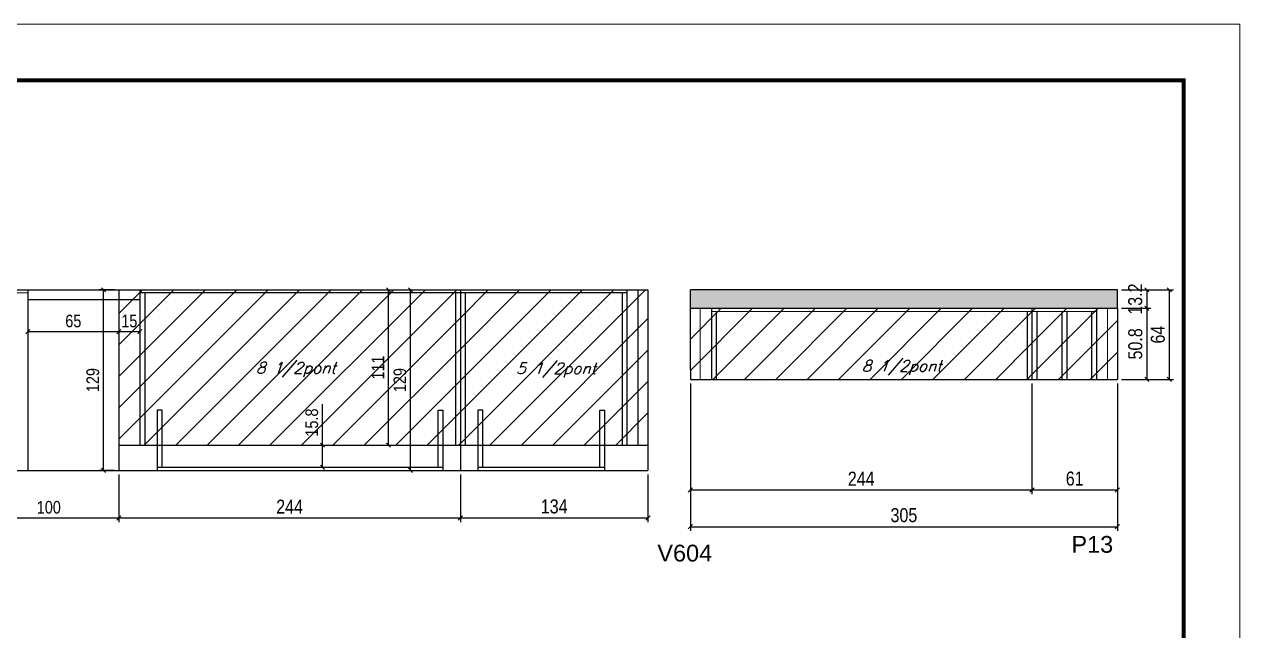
# Model space of a CAD drawing. Extents: x -20960 to -5926, y -2106 to 21915.
# Drawn here: x -6835 to -5967, y 11145 to 11578 of the extents above; entities that cross this region are included whole.
import ezdxf

# ---------------------------------------------------------------- set-up
doc = ezdxf.new("R2010")
doc.units = 0
doc.linetypes.add('DASHED', pattern=[0.75, 0.5, -0.25])
for name, color, linetype in [('5', 5, 'Continuous'), ('COTA', 241, 'Continuous'), ('Painéis', 200, 'Continuous'), ('Reaproveitamento', 251, 'Continuous'), ('SARR_2.2x7', 40, 'Continuous'), ('SARR_3.5x7', 81, 'Continuous'), ('texto', 7, 'Continuous')]:
    doc.layers.add(name, color=color, linetype=linetype)
for name, color, linetype, lineweight in [('Folhas', 255, 'Continuous', 9), ('Sarr 2.2x7', 40, 'Continuous', 9), ('SARRAFO DE PRESSAO', 251, 'DASHED', 9)]:
    doc.layers.add(name, color=color, linetype=linetype, lineweight=lineweight)
doc.styles.add('COTA TECNICA', font='techl___.ttf', dxfattribs={"height": 10})
doc.styles.add('COTA TECNICA-50', font='techl___.ttf', dxfattribs={"height": 9})
doc.styles.add('Romans', font='romans.shx')
doc.styles.get("Standard").update_dxf_attribs({"font": 'arial.ttf'})
doc.dimstyles.new('COTA PAINEL-50', dxfattribs={"dimtxt": 9, "dimasz": 3, "dimexe": 3, "dimexo": 3, "dimgap": 3, "dimtad": 1, "dimdec": 1, "dimzin": 12, "dimdsep": 46, "dimtxsty": 'COTA TECNICA-50', "dimblk1": 'OBLIQUE', "dimblk2": 'OBLIQUE', "dimsah": 1, "dimcen": 0.9, "dimclrd": 4, "dimclre": 4, "dimclrt": 240, "dimadec": 1, "dimazin": 3, "dimtfac": 1, "dimtdec": 1, "dimtmove": 0, "dimatfit": 3, "dimfxl": 1, "dimtolj": 1, "dimtzin": 12, "dimarcsym": 0})
doc.dimstyles.new('PAINEL', dxfattribs={"dimtxt": 10, "dimasz": 3, "dimexe": 3, "dimexo": 3, "dimgap": 3, "dimtad": 1, "dimdec": 1, "dimzin": 12, "dimdsep": 46, "dimtxsty": 'COTA TECNICA', "dimblk1": 'OBLIQUE', "dimblk2": 'OBLIQUE', "dimsah": 1, "dimcen": 0.9, "dimclrd": 4, "dimclre": 4, "dimclrt": 240, "dimadec": 1, "dimazin": 3, "dimtfac": 1, "dimtdec": 1, "dimtmove": 0, "dimatfit": 3, "dimfxl": 1, "dimtolj": 1, "dimtzin": 12, "dimarcsym": 0})
pattern_1 = [(45, (-13.5, -4594.3), (-11.22532, 11.22532), [])]

# ---------------------------------------------------------------- blocks, each defined once
blk = doc.blocks.new('9999999999')
at = {"layer": 'Folhas'}
blk.add_lwpolyline([(98138.98, 34190.21), (99623.98, 34190.21), (99623.98, 35240.21), (98138.98, 35240.21)], close=True, dxfattribs=at)
at = {"layer": 'Folhas', "color": 30, "const_width": 3}
blk.add_lwpolyline([(98213.98, 34230.21), (99583.98, 34230.21), (99583.98, 35200.21), (98213.98, 35200.21)], close=True, dxfattribs=at)
blk = doc.blocks.new('_Oblique')
at = {"color": 0, "linetype": 'ByBlock', "lineweight": -2}
blk.add_line((-0.5, -0.5), (0.5, 0.5), dxfattribs=at)
blk = doc.blocks.new('*D1419')
at = {"layer": 'COTA', "color": 4, "lineweight": -2, "ltscale": 25, "transparency": 16777216}
for p, q in [((-6767.71, 11256.48), (-6767.71, 11222.47)), ((-6523.7, 11256.48), (-6523.7, 11222.47)), ((-6767.71, 11225.47), (-6523.7, 11225.47))]:
    blk.add_line(p, q, dxfattribs=at)
at = {"layer": 'Defpoints', "color": 0, "ltscale": 25, "transparency": 16777216}
for p in [(-6767.71, 11259.48), (-6523.7, 11259.48), (-6523.7, 11225.47)]:
    blk.add_point(p, dxfattribs=at)
at = {"layer": 'COTA', "color": 4, "lineweight": -2, "ltscale": 25, "transparency": 16777216, "xscale": 3, "yscale": 3, "zscale": 3, "rotation": 180}
blk.add_blockref('_Oblique', (-6767.71, 11225.47), dxfattribs=at)
at = {"layer": 'COTA', "color": 4, "lineweight": -2, "ltscale": 25, "transparency": 16777216, "xscale": 3, "yscale": 3, "zscale": 3}
blk.add_blockref('_Oblique', (-6523.7, 11225.47), dxfattribs=at)
at = {"layer": 'COTA', "color": 240, "ltscale": 25, "transparency": 16777216, "insert": (-6645.71, 11233.54), "char_height": 10, "attachment_point": 5, "style": 'COTA TECNICA'}
blk.add_mtext('\\A1;244', dxfattribs=at)
blk = doc.blocks.new('*D1420')
at = {"layer": 'COTA', "color": 4, "lineweight": -2, "ltscale": 25, "transparency": 16777216}
for p, q in [((-6523.7, 11256.48), (-6523.7, 11222.47)), ((-6389.7, 11256.48), (-6389.7, 11222.47)), ((-6523.7, 11225.47), (-6389.7, 11225.47))]:
    blk.add_line(p, q, dxfattribs=at)
at = {"layer": 'Defpoints', "color": 0, "ltscale": 25, "transparency": 16777216}
for p in [(-6523.7, 11259.48), (-6389.7, 11259.48), (-6389.7, 11225.47)]:
    blk.add_point(p, dxfattribs=at)
at = {"layer": 'COTA', "color": 4, "lineweight": -2, "ltscale": 25, "transparency": 16777216, "xscale": 3, "yscale": 3, "zscale": 3, "rotation": 180}
blk.add_blockref('_Oblique', (-6523.7, 11225.47), dxfattribs=at)
at = {"layer": 'COTA', "color": 4, "lineweight": -2, "ltscale": 25, "transparency": 16777216, "xscale": 3, "yscale": 3, "zscale": 3}
blk.add_blockref('_Oblique', (-6389.7, 11225.47), dxfattribs=at)
at = {"layer": 'COTA', "color": 240, "ltscale": 25, "transparency": 16777216, "insert": (-6456.7, 11233.69), "char_height": 10, "attachment_point": 5, "style": 'COTA TECNICA'}
blk.add_mtext('\\A1;134', dxfattribs=at)
blk = doc.blocks.new('*D1421')
at = {"layer": 'COTA', "color": 4, "lineweight": -2, "transparency": 16777216}
for p, q in [((-6767.71, 11378.48), (-6767.71, 11355.58)), ((-6752.71, 11378.48), (-6752.71, 11355.58)), ((-6752.71, 11358.58), (-6767.71, 11358.58))]:
    blk.add_line(p, q, dxfattribs=at)
at = {"layer": 'Defpoints', "color": 0, "transparency": 16777216}
for p in [(-6767.71, 11381.48), (-6752.71, 11381.48), (-6767.71, 11358.58)]:
    blk.add_point(p, dxfattribs=at)
at = {"layer": 'COTA', "color": 4, "lineweight": -2, "transparency": 16777216, "xscale": 3, "yscale": 3, "zscale": 3, "rotation": 180}
blk.add_blockref('_Oblique', (-6767.71, 11358.58), dxfattribs=at)
at = {"layer": 'COTA', "color": 4, "lineweight": -2, "transparency": 16777216, "xscale": 3, "yscale": 3, "zscale": 3}
blk.add_blockref('_Oblique', (-6752.71, 11358.58), dxfattribs=at)
at = {"layer": 'COTA', "color": 240, "transparency": 16777216, "insert": (-6760.21, 11366.17), "char_height": 9, "attachment_point": 5, "style": 'COTA TECNICA-50'}
blk.add_mtext('\\A1;15', dxfattribs=at)
blk = doc.blocks.new('*D1422')
at = {"layer": 'COTA', "color": 4, "lineweight": -2, "transparency": 16777216}
for p, q in [((-6832.71, 11378.48), (-6832.71, 11355.58)), ((-6767.71, 11378.48), (-6767.71, 11355.58)), ((-6767.71, 11358.58), (-6832.71, 11358.58))]:
    blk.add_line(p, q, dxfattribs=at)
at = {"layer": 'Defpoints', "color": 0, "transparency": 16777216}
for p in [(-6832.71, 11381.48), (-6767.71, 11381.48), (-6832.71, 11358.58)]:
    blk.add_point(p, dxfattribs=at)
at = {"layer": 'COTA', "color": 4, "lineweight": -2, "transparency": 16777216, "xscale": 3, "yscale": 3, "zscale": 3, "rotation": 180}
blk.add_blockref('_Oblique', (-6832.71, 11358.58), dxfattribs=at)
at = {"layer": 'COTA', "color": 4, "lineweight": -2, "transparency": 16777216, "xscale": 3, "yscale": 3, "zscale": 3}
blk.add_blockref('_Oblique', (-6767.71, 11358.58), dxfattribs=at)
at = {"layer": 'COTA', "color": 240, "transparency": 16777216, "insert": (-6800.21, 11366.17), "char_height": 9, "attachment_point": 5, "style": 'COTA TECNICA-50'}
blk.add_mtext('\\A1;65', dxfattribs=at)
blk = doc.blocks.new('*D1423')
at = {"layer": 'COTA', "color": 4, "lineweight": -2, "transparency": 16777216}
for p, q in [((-6867.71, 11256.48), (-6867.71, 11222.47)), ((-6767.71, 11256.48), (-6767.71, 11222.47)), ((-6867.71, 11225.47), (-6767.71, 11225.47))]:
    blk.add_line(p, q, dxfattribs=at)
at = {"layer": 'Defpoints', "color": 0, "transparency": 16777216}
for p in [(-6867.71, 11259.48), (-6767.71, 11259.48), (-6767.71, 11225.47)]:
    blk.add_point(p, dxfattribs=at)
at = {"layer": 'COTA', "color": 4, "lineweight": -2, "transparency": 16777216, "xscale": 3, "yscale": 3, "zscale": 3, "rotation": 180}
blk.add_blockref('_Oblique', (-6867.71, 11225.47), dxfattribs=at)
at = {"layer": 'COTA', "color": 4, "lineweight": -2, "transparency": 16777216, "xscale": 3, "yscale": 3, "zscale": 3}
blk.add_blockref('_Oblique', (-6767.71, 11225.47), dxfattribs=at)
at = {"layer": 'COTA', "color": 240, "transparency": 16777216, "insert": (-6817.71, 11233.06), "char_height": 9, "attachment_point": 5, "style": 'COTA TECNICA-50'}
blk.add_mtext('\\A1;100', dxfattribs=at)
blk = doc.blocks.new('*D1424')
at = {"layer": 'COTA', "color": 4, "lineweight": -2, "ltscale": 25, "transparency": 16777216}
for p, q in [((-6359.37, 11321.48), (-6359.37, 11242.47)), ((-6115.37, 11321.48), (-6115.37, 11242.47)), ((-6359.37, 11245.47), (-6115.37, 11245.47))]:
    blk.add_line(p, q, dxfattribs=at)
at = {"layer": 'Defpoints', "color": 0, "ltscale": 25, "transparency": 16777216}
for p in [(-6359.37, 11324.48), (-6115.37, 11324.48), (-6115.37, 11245.47)]:
    blk.add_point(p, dxfattribs=at)
at = {"layer": 'COTA', "color": 4, "lineweight": -2, "ltscale": 25, "transparency": 16777216, "xscale": 3, "yscale": 3, "zscale": 3, "rotation": 180}
blk.add_blockref('_Oblique', (-6359.37, 11245.47), dxfattribs=at)
at = {"layer": 'COTA', "color": 4, "lineweight": -2, "ltscale": 25, "transparency": 16777216, "xscale": 3, "yscale": 3, "zscale": 3}
blk.add_blockref('_Oblique', (-6115.37, 11245.47), dxfattribs=at)
at = {"layer": 'COTA', "color": 240, "ltscale": 25, "transparency": 16777216, "insert": (-6237.37, 11253.54), "char_height": 10, "attachment_point": 5, "style": 'COTA TECNICA'}
blk.add_mtext('\\A1;244', dxfattribs=at)
blk = doc.blocks.new('*D1425')
at = {"layer": 'COTA', "color": 4, "lineweight": -2, "ltscale": 25, "transparency": 16777216}
for p, q in [((-6115.37, 11321.48), (-6115.37, 11242.47)), ((-6054.37, 11321.48), (-6054.37, 11242.47)), ((-6115.37, 11245.47), (-6054.37, 11245.47))]:
    blk.add_line(p, q, dxfattribs=at)
at = {"layer": 'Defpoints', "color": 0, "ltscale": 25, "transparency": 16777216}
for p in [(-6115.37, 11324.48), (-6054.37, 11324.48), (-6054.37, 11245.47)]:
    blk.add_point(p, dxfattribs=at)
at = {"layer": 'COTA', "color": 4, "lineweight": -2, "ltscale": 25, "transparency": 16777216, "xscale": 3, "yscale": 3, "zscale": 3, "rotation": 180}
blk.add_blockref('_Oblique', (-6115.37, 11245.47), dxfattribs=at)
at = {"layer": 'COTA', "color": 4, "lineweight": -2, "ltscale": 25, "transparency": 16777216, "xscale": 3, "yscale": 3, "zscale": 3}
blk.add_blockref('_Oblique', (-6054.37, 11245.47), dxfattribs=at)
at = {"layer": 'COTA', "color": 240, "ltscale": 25, "transparency": 16777216, "insert": (-6084.87, 11253.57), "char_height": 10, "attachment_point": 5, "style": 'COTA TECNICA'}
blk.add_mtext('\\A1;61', dxfattribs=at)
blk = doc.blocks.new('*D1426')
at = {"layer": 'COTA', "color": 4, "lineweight": -2, "ltscale": 25, "transparency": 16777216}
for p, q in [((-6051.37, 11375.28), (-6030.38, 11375.28)), ((-6033.38, 11375.28), (-6033.38, 11324.48)), ((-6051.37, 11324.48), (-6030.38, 11324.48))]:
    blk.add_line(p, q, dxfattribs=at)
at = {"layer": 'Defpoints', "color": 0, "ltscale": 25, "transparency": 16777216}
for p in [(-6054.37, 11375.28), (-6054.37, 11324.48), (-6033.38, 11324.48)]:
    blk.add_point(p, dxfattribs=at)
at = {"layer": 'COTA', "color": 4, "lineweight": -2, "ltscale": 25, "transparency": 16777216, "xscale": 3, "yscale": 3, "zscale": 3}
for p, rotation in [((-6033.38, 11375.28), 90), ((-6033.38, 11324.48), 270)]:
    blk.add_blockref('_Oblique', p, dxfattribs=dict(at, rotation=rotation))
at = {"layer": 'COTA', "color": 240, "ltscale": 25, "transparency": 16777216, "insert": (-6041.51, 11349.88), "char_height": 10, "attachment_point": 5, "rotation": 90, "style": 'COTA TECNICA'}
blk.add_mtext('\\A1;50.8', dxfattribs=at)
blk = doc.blocks.new('*D1335')
at = {"layer": 'COTA', "color": 4, "lineweight": -2, "ltscale": 25, "transparency": 16777216}
for p, q in [((-6359.37, 11321.48), (-6359.37, 11216.21)), ((-6054.37, 11321.48), (-6054.37, 11216.21)), ((-6359.37, 11219.21), (-6054.37, 11219.21))]:
    blk.add_line(p, q, dxfattribs=at)
at = {"layer": 'Defpoints', "color": 0, "ltscale": 25, "transparency": 16777216}
for p in [(-6359.37, 11324.48), (-6054.37, 11324.48), (-6054.37, 11219.21)]:
    blk.add_point(p, dxfattribs=at)
at = {"layer": 'COTA', "color": 4, "lineweight": -2, "ltscale": 25, "transparency": 16777216, "xscale": 3, "yscale": 3, "zscale": 3, "rotation": 180}
blk.add_blockref('_Oblique', (-6359.37, 11219.21), dxfattribs=at)
at = {"layer": 'COTA', "color": 4, "lineweight": -2, "ltscale": 25, "transparency": 16777216, "xscale": 3, "yscale": 3, "zscale": 3}
blk.add_blockref('_Oblique', (-6054.37, 11219.21), dxfattribs=at)
at = {"layer": 'COTA', "color": 240, "ltscale": 25, "transparency": 16777216, "insert": (-6206.87, 11227.43), "char_height": 10, "attachment_point": 5, "style": 'COTA TECNICA'}
blk.add_mtext('\\A1;305', dxfattribs=at)
blk = doc.blocks.new('*D1427')
at = {"layer": 'COTA', "color": 4, "lineweight": -2, "ltscale": 25, "transparency": 16777216}
for p, q in [((-6051.37, 11388.48), (-6030.38, 11388.48)), ((-6033.38, 11388.48), (-6033.38, 11375.28)), ((-6051.37, 11375.28), (-6030.38, 11375.28))]:
    blk.add_line(p, q, dxfattribs=at)
at = {"layer": 'Defpoints', "color": 0, "ltscale": 25, "transparency": 16777216}
for p in [(-6054.37, 11388.48), (-6054.37, 11375.28), (-6033.38, 11375.28)]:
    blk.add_point(p, dxfattribs=at)
at = {"layer": 'COTA', "color": 4, "lineweight": -2, "ltscale": 25, "transparency": 16777216, "xscale": 3, "yscale": 3, "zscale": 3}
for p, rotation in [((-6033.38, 11388.48), 90), ((-6033.38, 11375.28), 270)]:
    blk.add_blockref('_Oblique', p, dxfattribs=dict(at, rotation=rotation))
at = {"layer": 'COTA', "color": 240, "ltscale": 25, "transparency": 16777216, "insert": (-6041.6, 11381.88), "char_height": 10, "attachment_point": 5, "rotation": 90, "style": 'COTA TECNICA'}
blk.add_mtext('\\A1;13.2', dxfattribs=at)
blk = doc.blocks.new('*D1336')
at = {"layer": 'COTA', "color": 4, "lineweight": -2, "ltscale": 25, "transparency": 16777216}
for p, q in [((-6051.37, 11388.48), (-6014.33, 11388.48)), ((-6017.33, 11388.48), (-6017.33, 11324.48)), ((-6051.37, 11324.48), (-6014.33, 11324.48))]:
    blk.add_line(p, q, dxfattribs=at)
at = {"layer": 'Defpoints', "color": 0, "ltscale": 25, "transparency": 16777216}
for p in [(-6054.37, 11388.48), (-6054.37, 11324.48), (-6017.33, 11324.48)]:
    blk.add_point(p, dxfattribs=at)
at = {"layer": 'COTA', "color": 4, "lineweight": -2, "ltscale": 25, "transparency": 16777216, "xscale": 3, "yscale": 3, "zscale": 3}
for p, rotation in [((-6017.33, 11388.48), 90), ((-6017.33, 11324.48), 270)]:
    blk.add_blockref('_Oblique', p, dxfattribs=dict(at, rotation=rotation))
at = {"layer": 'COTA', "color": 240, "ltscale": 25, "transparency": 16777216, "insert": (-6025.43, 11356.48), "char_height": 10, "attachment_point": 5, "rotation": 90, "style": 'COTA TECNICA'}
blk.add_mtext('\\A1;64', dxfattribs=at)
blk = doc.blocks.new('*D1428')
at = {"layer": 'COTA', "color": 4, "lineweight": -2, "transparency": 16777216}
for p, q in [((-6622.19, 11277.48), (-6622.19, 11306.79)), ((-6635.18, 11277.48), (-6619.19, 11277.48)), ((-6622.19, 11261.68), (-6622.19, 11277.48)), ((-6635.18, 11261.68), (-6619.19, 11261.68))]:
    blk.add_line(p, q, dxfattribs=at)
at = {"layer": 'Defpoints', "color": 0, "transparency": 16777216}
for p in [(-6638.18, 11277.48), (-6622.19, 11277.48), (-6638.18, 11261.68)]:
    blk.add_point(p, dxfattribs=at)
at = {"layer": 'COTA', "color": 4, "lineweight": -2, "transparency": 16777216, "xscale": 3, "yscale": 3, "zscale": 3}
for p, rotation in [((-6622.19, 11277.48), 90), ((-6622.19, 11261.68), 270)]:
    blk.add_blockref('_Oblique', p, dxfattribs=dict(at, rotation=rotation))
at = {"layer": 'COTA', "color": 240, "transparency": 16777216, "insert": (-6629.81, 11293.64), "char_height": 9, "attachment_point": 5, "rotation": 90, "style": 'COTA TECNICA-50'}
blk.add_mtext('\\A1;15.8', dxfattribs=at)
blk = doc.blocks.new('*D1429')
at = {"layer": 'COTA', "color": 4, "lineweight": -2, "transparency": 16777216}
for p, q in [((-6575.09, 11277.48), (-6575.09, 11388.48)), ((-6588.08, 11277.48), (-6572.09, 11277.48))]:
    blk.add_line(p, q, dxfattribs=at)
at = {"layer": 'Defpoints', "color": 0, "transparency": 16777216}
for p in [(-6575.09, 11388.48), (-6575.09, 11388.48), (-6591.08, 11277.48)]:
    blk.add_point(p, dxfattribs=at)
at = {"layer": 'COTA', "color": 4, "lineweight": -2, "transparency": 16777216, "xscale": 3, "yscale": 3, "zscale": 3}
for p, rotation in [((-6575.09, 11388.48), 90), ((-6575.09, 11277.48), 270)]:
    blk.add_blockref('_Oblique', p, dxfattribs=dict(at, rotation=rotation))
at = {"layer": 'COTA', "color": 240, "transparency": 16777216, "insert": (-6582.64, 11332.98), "char_height": 9, "attachment_point": 5, "rotation": 90, "style": 'COTA TECNICA-50'}
blk.add_mtext('\\A1;111', dxfattribs=at)
blk = doc.blocks.new('*D1430')
at = {"layer": 'COTA', "color": 4, "lineweight": -2, "transparency": 16777216}
for p, q in [((-6577.09, 11388.48), (-6556.31, 11388.48)), ((-6559.31, 11259.48), (-6559.31, 11388.48)), ((-6577.09, 11259.48), (-6556.31, 11259.48))]:
    blk.add_line(p, q, dxfattribs=at)
at = {"layer": 'Defpoints', "color": 0, "transparency": 16777216}
for p in [(-6580.09, 11388.48), (-6559.31, 11388.48), (-6580.09, 11259.48)]:
    blk.add_point(p, dxfattribs=at)
at = {"layer": 'COTA', "color": 4, "lineweight": -2, "transparency": 16777216, "xscale": 3, "yscale": 3, "zscale": 3}
for p, rotation in [((-6559.31, 11388.48), 90), ((-6559.31, 11259.48), 270)]:
    blk.add_blockref('_Oblique', p, dxfattribs=dict(at, rotation=rotation))
at = {"layer": 'COTA', "color": 240, "transparency": 16777216, "insert": (-6566.89, 11323.98), "char_height": 9, "attachment_point": 5, "rotation": 90, "style": 'COTA TECNICA-50'}
blk.add_mtext('\\A1;129', dxfattribs=at)
blk = doc.blocks.new('*D1450')
at = {"layer": 'COTA', "color": 4, "lineweight": -2, "transparency": 16777216}
for p, q in [((-6770.71, 11388.48), (-6781.66, 11388.48)), ((-6778.66, 11259.48), (-6778.66, 11388.48)), ((-6770.71, 11259.48), (-6781.66, 11259.48))]:
    blk.add_line(p, q, dxfattribs=at)
at = {"layer": 'Defpoints', "color": 0, "transparency": 16777216}
for p in [(-6778.66, 11388.48), (-6767.71, 11388.48), (-6767.71, 11259.48)]:
    blk.add_point(p, dxfattribs=at)
at = {"layer": 'COTA', "color": 4, "lineweight": -2, "transparency": 16777216, "xscale": 3, "yscale": 3, "zscale": 3}
for p, rotation in [((-6778.66, 11388.48), 90), ((-6778.66, 11259.48), 270)]:
    blk.add_blockref('_Oblique', p, dxfattribs=dict(at, rotation=rotation))
at = {"layer": 'COTA', "color": 240, "transparency": 16777216, "insert": (-6786.24, 11323.98), "char_height": 9, "attachment_point": 5, "rotation": 90, "style": 'COTA TECNICA-50'}
blk.add_mtext('\\A1;129', dxfattribs=at)

msp = doc.modelspace()

# ---------------------------------------------------------------- hatches: boundary and pattern name
at = {"layer": 'COTA', "linetype": 'ByBlock'}
h = msp.add_hatch(dxfattribs=at)
h.set_pattern_fill('AR-CONC', color=256, scale=0.03)
h.set_pattern_definition([(50, (-144307.8544, -8695.774), (5.46554007, -0.47817257), [0.5715, -6.2865]), (355, (-144307.8544, -8695.774), (-1.05730264, 5.73170536), [0.4572, -5.02921753]), (100.4514447, (-144307.399, -8695.814), (4.40823741, 5.25353256), [0.48570026, -5.34270734]), (46.1842, (-144307.8544, -8694.25), (8.13237123, -1.26126984), [0.85725, -9.42975]), (96.6355576, (-144307.177, -8694.355), (7.122124, 7.42278374), [0.7285507, -8.01406824]), (351.184151, (-144307.8544, -8694.25), (7.122124, 7.42278374), [0.685799, -7.54379196]), (21, (-144307.0924, -8694.631), (4.54843174, -3.06795595), [0.5715, -6.2865]), (326, (-144307.0924, -8694.631), (1.85406085, 5.52563898), [0.4572, -5.0292]), (71.451445, (-144306.7134, -8694.8866), (6.40249258, 2.45768307), [0.48570026, -5.34269813]), (37.5, (-144307.8544, -8695.774), (0.092658098, 2.536651166), [0, -4.96824, 0, -5.1054, 0, -5.04825]), (7.5, (-144307.8544, -8695.774), (2.004589875, 3.005417245), [0, -2.91084, 0, -4.85394, 0, -1.92405]), (327.5, (-144309.5537, -8695.774), (4.067717855, -0.17186232), [0, -1.905, 0, -5.9436, 0, -7.8867]), (317.5, (-144310.3157, -8695.774), (4.44387544, 0.76279473), [0, -2.4765, 0, -3.94716, 0, -5.6007])])
h.paths.add_polyline_path([(-6054.37, 11375.28), (-6054.37, 11388.48), (-6359.37, 11388.48), (-6359.37, 11375.28)])
at = {"layer": 'Reaproveitamento'}
h = msp.add_hatch(dxfattribs=at)
h.set_pattern_fill('ANSI31', color=256, scale=5)
h.set_pattern_definition(pattern_1)
h.paths.add_polyline_path([(-6767.71, 11277.48), (-6523.7, 11277.48), (-6523.7, 11388.48), (-6767.71, 11388.48)])
h = msp.add_hatch(dxfattribs=at)
h.set_pattern_fill('ANSI31', color=256, scale=5)
h.set_pattern_definition(pattern_1)
h.paths.add_polyline_path([(-6523.7, 11277.48), (-6389.7, 11277.48), (-6389.7, 11388.48), (-6523.7, 11388.48)])
h = msp.add_hatch(dxfattribs=at)
h.set_pattern_fill('ANSI31', color=256, scale=5)
h.set_pattern_definition(pattern_1)
h.paths.add_polyline_path([(-6359.37, 11375.28), (-6359.37, 11331.28), (-6359.37, 11324.48), (-6115.37, 11324.48), (-6115.37, 11375.28)])
h = msp.add_hatch(dxfattribs=at)
h.set_pattern_fill('ANSI31', color=256, scale=5)
h.set_pattern_definition(pattern_1)
h.paths.add_polyline_path([(-6115.37, 11375.28), (-6115.37, 11324.48), (-6054.37, 11324.48), (-6054.37, 11375.28)])

# ---------------------------------------------------------------- linework, layer by layer
at = {"layer": 'COTA', "linetype": 'ByBlock'}
for p, q in [((-6054.37, 11388.48), (-6359.37, 11388.48)), ((-6359.37, 11375.28), (-6359.37, 11388.48)), ((-6054.37, 11375.28), (-6054.37, 11388.48))]:
    msp.add_line(p, q, dxfattribs=at)
at = {"layer": 'Painéis', "linetype": 'ByBlock'}
for p, q in [((-7053.71, 11388.48), (-6389.7, 11388.48)), ((-6767.71, 11388.48), (-6767.71, 11259.48)), ((-6523.7, 11388.48), (-6523.7, 11259.48)), ((-6389.7, 11388.48), (-6389.7, 11259.48)), ((-6767.71, 11277.48), (-6389.7, 11277.48)), ((-7053.71, 11259.48), (-6389.7, 11259.48))]:
    msp.add_line(p, q, dxfattribs=at)
at = {"layer": 'Painéis'}
for p, q in [((-6359.37, 11375.28), (-6054.37, 11375.28)), ((-6359.37, 11331.28), (-6359.37, 11375.28)), ((-6054.37, 11375.28), (-6054.37, 11324.48)), ((-6359.37, 11324.48), (-6054.37, 11324.48))]:
    msp.add_line(p, q, dxfattribs=at)
at = {"layer": 'Painéis', "ltscale": 25}
for p, q in [((-6115.37, 11375.28), (-6115.37, 11324.48)), ((-6359.37, 11331.28), (-6359.37, 11324.48))]:
    msp.add_line(p, q, dxfattribs=at)
at = {"layer": 'Sarr 2.2x7'}
for p, q in [((-6867.71, 11386.28), (-6832.71, 11386.28)), ((-6352.37, 11324.48), (-6352.37, 11375.28)), ((-6061.37, 11375.28), (-6061.37, 11324.48)), ((-6344.37, 11373.08), (-6115.37, 11373.08)), ((-6115.37, 11373.08), (-6069.37, 11373.08))]:
    msp.add_line(p, q, dxfattribs=at)
at = {"layer": 'SARR_2.2x7', "linetype": 'Continuous'}
for p, q in [((-6523.7, 11386.28), (-6752.71, 11386.28)), ((-6404.7, 11386.28), (-6523.7, 11386.28)), ((-6396.7, 11277.48), (-6396.7, 11388.48)), ((-6832.71, 11381.48), (-6767.71, 11381.48)), ((-6767.71, 11381.48), (-6752.71, 11381.48)), ((-6740.21, 11261.68), (-6536.16, 11261.68)), ((-6511.2, 11261.68), (-6420.66, 11261.68))]:
    msp.add_line(p, q, dxfattribs=at)
at = {"layer": 'SARR_3.5x7'}
for p, q in [((-6832.71, 11388.48), (-6832.71, 11259.48)), ((-6752.71, 11388.48), (-6752.71, 11277.48)), ((-6749.21, 11386.28), (-6749.21, 11277.48)), ((-6527.16, 11386.28), (-6527.16, 11277.48)), ((-6520.2, 11386.28), (-6520.2, 11277.48)), ((-6408.2, 11386.28), (-6408.2, 11277.48)), ((-6404.7, 11388.48), (-6404.7, 11277.48)), ((-6344.37, 11375.28), (-6344.37, 11324.48)), ((-6069.37, 11375.28), (-6069.37, 11324.48)), ((-6340.87, 11373.08), (-6340.87, 11324.48)), ((-6118.87, 11373.08), (-6118.87, 11324.48)), ((-6111.87, 11373.08), (-6111.87, 11324.48)), ((-6094.09, 11373.08), (-6094.09, 11324.48)), ((-6090.59, 11373.08), (-6090.59, 11324.48)), ((-6072.87, 11373.08), (-6072.87, 11324.48))]:
    msp.add_line(p, q, dxfattribs=at)
for points in [[(-6736.71, 11261.68), (-6736.71, 11302.48), (-6740.21, 11302.48), (-6740.21, 11259.48)], [(-6539.66, 11261.68), (-6539.66, 11302.48), (-6536.16, 11302.48), (-6536.16, 11259.48)], [(-6507.7, 11261.68), (-6507.7, 11302.48), (-6511.2, 11302.48), (-6511.2, 11259.48)], [(-6424.16, 11261.68), (-6424.16, 11302.48), (-6420.66, 11302.48), (-6420.66, 11259.48)]]:
    msp.add_lwpolyline(points, dxfattribs=at)

# ---------------------------------------------------------------- block references
at = {"layer": 'SARRAFO DE PRESSAO', "color": 6, "linetype": 'ByBlock'}
msp.add_blockref('9999999999', (-105590.98, -23661.99), dxfattribs=at)

# ---------------------------------------------------------------- texts
at = {"layer": '5', "linetype": 'Continuous'}
for s, rotation, p in [('P13', 359.99996, (-6087.18, 11200.62)), ('V604', 0.00004, (-6382.99, 11194.38))]:
    msp.add_text(s, height=12, rotation=rotation, dxfattribs=at).set_placement(p)
at = {"layer": 'texto', "color": 2, "char_height": 8, "attachment_point": 5, "style": 'Romans'}
for s, insert in [('{\\Q19;\\C256;8 1/2pont}', (-6208.44, 11332.8)), ('{\\Q19;\\C256;8 1/2pont}', (-6641.24, 11331.43)), ('{\\Q19;\\C256;5 1/2pont}', (-6455.34, 11331.09))]:
    msp.add_mtext(s, dxfattribs=dict(at, insert=insert))

# ---------------------------------------------------------------- dimensions: what is measured, and where the dimension line sits
at = {"layer": 'COTA', "ltscale": 25}
dim = msp.add_linear_dim(base=(-6033.38, 11375.28), p1=(-6054.37, 11388.48), p2=(-6054.37, 11375.28), angle=90, dimstyle='PAINEL', dxfattribs=at)
dim.commit()
dim.dimension.update_dxf_attribs({"geometry": '*D1427', "text_midpoint": (-6033.38, 11381.88), "dimtype": 160})
at = {"layer": 'COTA'}
for base, p1, p2, picture, middle in [((-6778.66, 11388.48), (-6767.71, 11259.48), (-6767.71, 11388.48), '*D1450', (-6786.24, 11323.98)), ((-6559.31, 11388.48), (-6580.09, 11259.48), (-6580.09, 11388.48), '*D1430', (-6566.89, 11323.98)), ((-6622.19, 11277.48), (-6638.18, 11261.68), (-6638.18, 11277.48), '*D1428', (-6629.81, 11293.64))]:
    dim = msp.add_linear_dim(base=base, p1=p1, p2=p2, angle=90, dimstyle='COTA PAINEL-50', dxfattribs=at)
    dim.commit()
    dim.dimension.update_dxf_attribs({"geometry": picture, "text_midpoint": middle})
dim = msp.add_linear_dim(base=(-6575.09, 11388.48), p1=(-6591.08, 11277.48), p2=(-6575.09, 11388.48), angle=90, dimstyle='COTA PAINEL-50', override={"dimtmove": 1}, dxfattribs=at)
dim.commit()
dim.dimension.update_dxf_attribs({"geometry": '*D1429', "text_midpoint": (-6582.64, 11332.98)})
at = {"layer": 'COTA', "ltscale": 25}
for base, p1, picture, middle in [((-6017.33, 11324.48), (-6054.37, 11388.48), '*D1336', (-6025.43, 11356.48)), ((-6033.38, 11324.48), (-6054.37, 11375.28), '*D1426', (-6041.51, 11349.88))]:
    dim = msp.add_linear_dim(base=base, p1=p1, p2=(-6054.37, 11324.48), angle=90, dimstyle='PAINEL', dxfattribs=at)
    dim.commit()
    dim.dimension.update_dxf_attribs({"geometry": picture, "text_midpoint": middle})
at = {"layer": 'COTA'}
for base, p1, p2, picture, middle in [((-6832.71, 11358.58), (-6767.71, 11381.48), (-6832.71, 11381.48), '*D1422', (-6800.21, 11366.17)), ((-6767.71, 11358.58), (-6752.71, 11381.48), (-6767.71, 11381.48), '*D1421', (-6760.21, 11366.17)), ((-6767.71, 11225.47), (-6867.71, 11259.48), (-6767.71, 11259.48), '*D1423', (-6817.71, 11233.06))]:
    dim = msp.add_linear_dim(base=base, p1=p1, p2=p2, dimstyle='COTA PAINEL-50', dxfattribs=at)
    dim.commit()
    dim.dimension.update_dxf_attribs({"geometry": picture, "text_midpoint": middle})
at = {"layer": 'COTA', "ltscale": 25}
for base, p1, p2, picture, middle in [((-6115.37, 11245.47), (-6359.37, 11324.48), (-6115.37, 11324.48), '*D1424', (-6237.37, 11253.54)), ((-6054.37, 11245.47), (-6115.37, 11324.48), (-6054.37, 11324.48), '*D1425', (-6084.87, 11253.57)), ((-6523.7, 11225.47), (-6767.71, 11259.48), (-6523.7, 11259.48), '*D1419', (-6645.71, 11233.54)), ((-6389.7, 11225.47), (-6523.7, 11259.48), (-6389.7, 11259.48), '*D1420', (-6456.7, 11233.69))]:
    dim = msp.add_linear_dim(base=base, p1=p1, p2=p2, dimstyle='PAINEL', override={"dimtmove": 1}, dxfattribs=at)
    dim.commit()
    dim.dimension.update_dxf_attribs({"geometry": picture, "text_midpoint": middle})
dim = msp.add_linear_dim(base=(-6054.37, 11219.21), p1=(-6359.37, 11324.48), p2=(-6054.37, 11324.48), dimstyle='PAINEL', dxfattribs=at)
dim.commit()
dim.dimension.update_dxf_attribs({"geometry": '*D1335', "text_midpoint": (-6206.87, 11227.43)})

doc.saveas('drawing.dxf')
